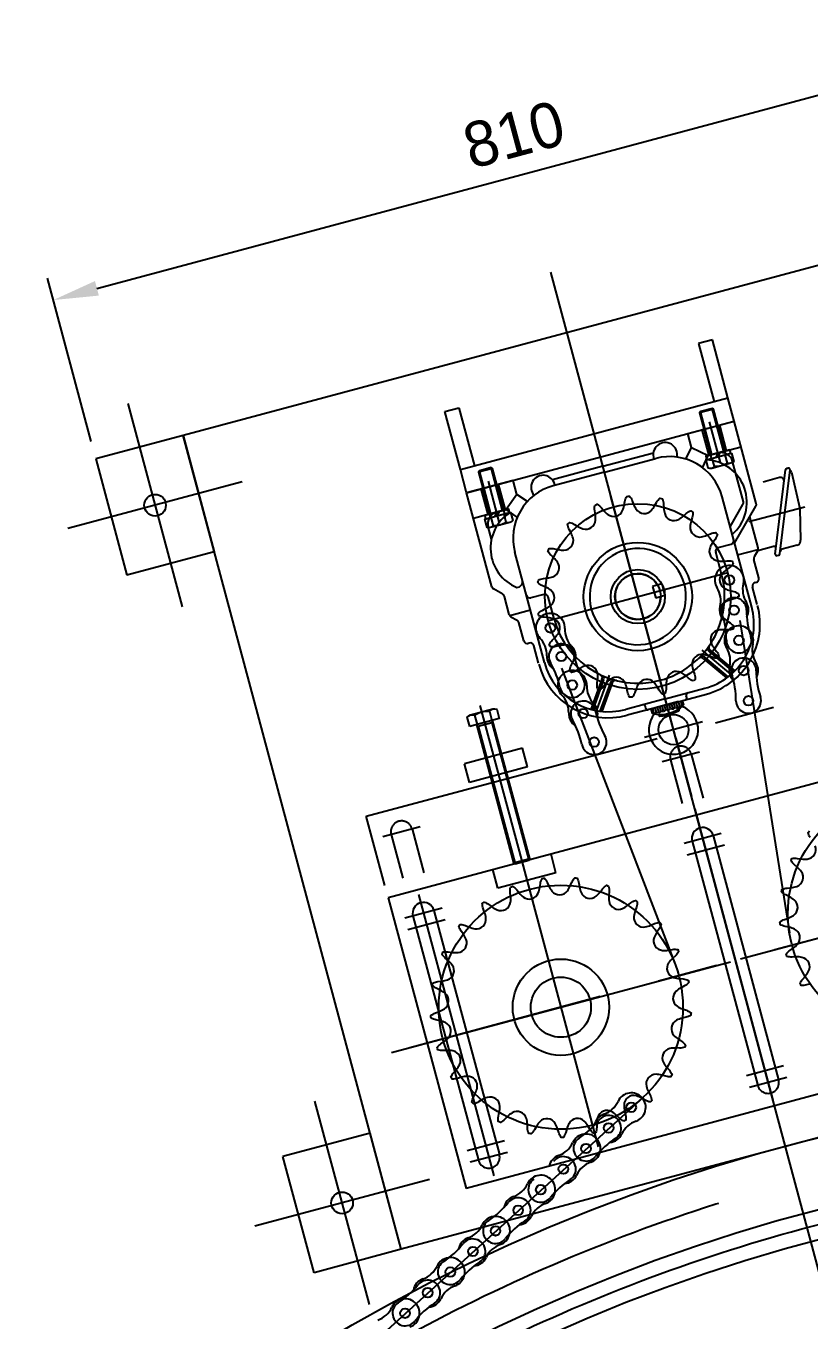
# Model space of a CAD drawing. Header units: millimetres. Extents: x 10462777 to 22643323, y 453826 to 1389191.
# Drawn here: x 11304946 to 11305596, y 596218 to 597293 of the extents above; entities that cross this region are included whole.
import ezdxf

# ---------------------------------------------------------------- set-up
doc = ezdxf.new("R2010")
doc.units = ezdxf.units.MM
doc.header["$LTSCALE"] = 200
doc.header["$MEASUREMENT"] = 0
doc.header["$PDMODE"] = 35
doc.header["$PDSIZE"] = -5
for name, pattern in [('CENTER', [2, 1.25, -0.25, 0.25, -0.25]), ('HIDDEN', [3.75, 2.5, -1.25]), ('HIDDEN_KS1', [0.26, 0.18, -0.08]), ('PHANTOM', [2.5, 1.25, -0.25, 0.25, -0.25, 0.25, -0.25])]:
    doc.linetypes.add(name, pattern=pattern)
doc.layers.get('0').update_dxf_attribs({"linetype": 'CONTINUOUS'})
doc.layers.get('DEFPOINTS').update_dxf_attribs({"linetype": 'CONTINUOUS'})
for name, color, linetype in [('1', 1, 'CENTER'), ('3', 3, 'HIDDEN_KS1'), ('7', 7, 'CONTINUOUS'), ('CENTER', 1, 'CONTINUOUS'), ('HIDDEN', 7, 'HIDDEN'), ('THIN', 3, 'CONTINUOUS')]:
    doc.layers.add(name, color=color, linetype=linetype)
doc.styles.get("Standard").update_dxf_attribs({"font": 'SYMBOL'})
doc.dimstyles.new('ROMANS', dxfattribs={"dimtxt": 2.5, "dimasz": 2.5, "dimexe": 1.25, "dimexo": 0.625, "dimtad": 1, "dimdec": 4, "dimdsep": 46, "dimlunit": 6, "dimtxsty": 'Standard', "dimcen": 2.5, "dimadec": 0, "dimazin": 0, "dimtfac": 1, "dimtdec": 4, "dimtmove": 0, "dimatfit": 3, "dimfxl": 1, "dimtolj": 1, "dimtzin": 0, "dimarcsym": 0})

# ---------------------------------------------------------------- blocks, each defined once
blk = doc.blocks.new('A$C0866591D')
at = {"layer": 'CENTER'}
blk.add_line((140.2, 12.7), (0, 12.7), dxfattribs=at)
at = {"layer": 'THIN', "color": 1}
for p, q in [((134.6, 22.2), (134.6, 3.2)), ((6.7, 19.7), (6.7, 5.7)), ((123.8, 19.7), (123.8, 5.7)), ((133.6, 19.1), (125.6, 19.1)), ((133.6, 6.4), (125.6, 6.4))]:
    blk.add_line(p, q, dxfattribs=at)
blk.add_lwpolyline([(125.6, 25.4), (133.6, 25.4, -0.309401), (133.6, 19.1, -0.154701), (133.6, 6.4, -0.309401), (133.6, 0), (125.6, 0), (125.6, 25.4)], format="xyb", dxfattribs=at)
for points in [[(125.6, 19.7), (6.7, 19.7), (5.6, 18.6), (5.6, 6.8), (6.7, 5.7), (125.6, 5.7)], [(125.6, 19.7), (123.8, 18.6), (5.6, 18.6)], [(125.6, 5.7), (123.8, 6.8), (5.6, 6.8)]]:
    blk.add_lwpolyline(points, dxfattribs=at)
blk = doc.blocks.new('A$C73BD5FA6')
at = {"layer": '7', "color": 1}
for p, q in [((0, 2.7), (0, 19.2)), ((0.8, 16.5), (8, 16.5)), ((8, 13.3), (11, 10.3)), ((8, 11.6), (11, 8.6)), ((47.1, 5), (47.1, 17)), ((0.8, 5.5), (8, 5.5))]:
    blk.add_line(p, q, dxfattribs=at)
blk.add_lwpolyline([(8, 0), (0.8, 0, -0.309401), (0.8, 5.5, -0.154701), (0.8, 16.5, -0.309401), (0.8, 21.9), (8, 21.9), (8, 0)], format="xyb", dxfattribs=at)
for points in [[(8, 0.7), (11, 0.7), (11, 21.3), (8, 21.3), (8, 0.7)], [(11, 5), (47.1, 5), (48, 5.9), (48, 16), (47.1, 17), (11, 17)]]:
    blk.add_lwpolyline(points, dxfattribs=at)
at = {"layer": 'HIDDEN', "color": 1}
for p, q in [((8, 17.1), (11, 17.1)), ((8, 4.9), (11, 4.9))]:
    blk.add_line(p, q, dxfattribs=at)
at = {"layer": 'THIN', "color": 1}
for points in [[(11, 16), (48, 16)], [(11, 5.9), (48, 5.9)]]:
    blk.add_lwpolyline(points, dxfattribs=at)
blk = doc.blocks.new('*D363')
at = {"layer": '7', "color": 1, "lineweight": -2, "transparency": 16777216}
for p, q in [((11305782.5, 597157.6), (11305746.2, 597293.1)), ((11305004.9, 597075), (11305714.8, 597265.3)), ((11305000.1, 596947.9), (11304963.8, 597083.4))]:
    blk.add_line(p, q, dxfattribs=at)
at = {"layer": '7', "color": 1, "transparency": 16777216}
for points in [[(11305713.2, 597271.3), (11305716.5, 597259.2), (11305751.1, 597275)], [(11305003.3, 597081.1), (11305006.5, 597069), (11304968.7, 597065.3)]]:
    blk.add_solid(points, dxfattribs=at)
at = {"layer": 'DEFPOINTS', "color": 0, "transparency": 16777216}
for p in [(11305751.1, 597275), (11305786.4, 597143.1), (11305004, 596933.4)]:
    blk.add_point(p, dxfattribs=at)
at = {"layer": '7', "color": 4, "transparency": 16777216, "insert": (11305351.1, 597202.7), "char_height": 37.5, "attachment_point": 5, "rotation": 15}
blk.add_mtext('\\A1;810', dxfattribs=at)

msp = doc.modelspace()

# ---------------------------------------------------------------- linework, layer by layer
at = {"color": 143}
for p, q in [((11305495.3364, 596954.30673, 0), (11305533.97343, 596964.65949, 0)), ((11305552.28678, 596896.31313, 0), (11305533.97343, 596964.65949, 0)), ((11305498.44223, 596942.71562, 0), (11305495.3364, 596954.30673, 0)), ((11305493.93409, 596933.1775, 0), (11305498.44223, 596942.71562, 0)), ((11305498.44223, 596942.71562, 0), (11305512.42123, 596936.10852, 0)), ((11305512.42123, 596936.10852, 0), (11305539.66745, 596943.40913, 0)), ((11305424.96251, 596927.1679, 0), (11305466.82076, 596938.38378, 0)), ((11305426.25661, 596922.33827, 0), (11305468.75735, 596933.72631, 0)), ((11305507.67093, 596926.05805, 0), (11305512.42123, 596936.10852, 0)), ((11305424.96251, 596927.1679, 0), (11305383.10426, 596915.95201, 0)), ((11305426.25661, 596922.33827, 0), (11305383.75587, 596910.95023, 0)), ((11305541.55546, 596897.72594, 0), (11305532.59638, 596931.16168, 0)), ((11305568.04452, 596854.18183, 0), (11305576.55907, 596924.2001, 0)), ((11305571.89847, 596854.37302, 0), (11305580.36881, 596924.12112, 0)), ((11305577.67879, 596925.52385, 0), (11305578.46229, 596925.73378, 0)), ((11305581.54208, 596922.36048, 0), (11305588.35533, 596892.24924, 0)), ((11305350.44752, 596915.48388, 0), (11305311.81049, 596905.13111, 0)), ((11305353.55335, 596903.89277, 0), (11305350.44752, 596915.48388, 0)), ((11305571.57041, 596917.76635, 0), (11305557.8745, 596914.09654, 0)), ((11305332.71203, 596827.12549, 0), (11305311.81049, 596905.13111, 0)), ((11305353.55335, 596903.89277, 0), (11305344.75073, 596891.18135, 0)), ((11305362.22658, 596897.88658, 0), (11305353.55335, 596903.89277, 0)), ((11305548.45867, 596810.14355, 0), (11305523.87087, 596901.9065, 0)), ((11305344.75073, 596891.18135, 0), (11305317.50451, 596883.88075, 0)), ((11305353.88985, 596884.85253, 0), (11305344.75073, 596891.18135, 0)), ((11305530.56337, 596876.92972, 0), (11305541.25576, 596895.44948, 0)), ((11305534.22363, 596863.26947, 0), (11305551.98708, 596894.03668, 0)), ((11305588.35533, 596892.24924, 0), (11305589.05305, 596865.91268, 0)), ((11305553.87662, 596859.47015, 0), (11305546.95155, 596885.31488, 0)), ((11305332.46648, 596866.67894, 0), (11305329.75196, 596876.80968, 0)), ((11305520.70067, 596859.646, 0), (11305531.32585, 596862.49301, 0)), ((11305536.81182, 596853.61021, 0), (11305553.93779, 596858.1991, 0)), ((11305553.57612, 596857.19232, 0), (11305550.57655, 596852.00327, 0)), ((11305566.62429, 596860.50763, 0), (11305553.45237, 596856.97822, 0)), ((11305586.28122, 596861.6613, 0), (11305573.77915, 596858.31138, 0)), ((11305376.52388, 596764.07376, 0), (11305351.93607, 596855.83671, 0)), ((11305523.49691, 596837.61918, 0), (11305518.57934, 596855.97177, 0)), ((11305554.35577, 596834.49974, 0), (11305550.27605, 596849.72544, 0)), ((11305569.47355, 596852.96366, 0), (11305571.05952, 596853.38862, 0)), ((11305341.75545, 596820.88966, 0), (11305334.10981, 596825.30388, 0)), ((11305473.90652, 596829.50785, 0), (11305466.17911, 596827.4373, 0)), ((11305466.17911, 596827.4373, 0), (11305468.7673, 596817.77804, 0)), ((11305473.90652, 596829.50785, 0), (11305476.49471, 596819.84859, 0)), ((11305553.02948, 596812.40357, 0), (11305549.1472, 596826.89246, 0)), ((11305551.26852, 596830.56669, 0), (11305552.23444, 596830.82551, 0)), ((11305347.16849, 596804.08288, 0), (11305343.15323, 596819.06804, 0)), ((11305375.81179, 596820.82314, 0), (11305365.18661, 596817.97613, 0)), ((11305384.40359, 596800.34923, 0), (11305379.48603, 596818.70182, 0)), ((11305476.49471, 596819.84859, 0), (11305468.7673, 596817.77804, 0)), ((11305364.87702, 596807.54042, 0), (11305347.75105, 596802.95153, 0)), ((11305348.56765, 596802.26046, 0), (11305353.75988, 596799.2664, 0)), ((11305359.23875, 596782.2183, 0), (11305355.15904, 596797.44399, 0)), ((11305363.87891, 596780.3558, 0), (11305362.91298, 596780.09698, 0)), ((11305371.43543, 596763.74559, 0), (11305367.55314, 596778.23448, 0)), ((11305507.12455, 596774.36567, 0), (11305532.71254, 596752.89479, 0)), ((11305513.1478, 596773.22778, 0), (11305533.41284, 596756.2234, 0)), ((11305514.00814, 596774.46398, 0), (11305534.48559, 596757.28136, 0)), ((11305508.22305, 596767.56958, 0), (11305527.56292, 596751.34151, 0)), ((11305509.29107, 596768.63152, 0), (11305528.79922, 596752.26224, 0)), ((11305424.1987, 596750.39962, 0), (11305415.05602, 596725.28031, 0)), ((11305425.56188, 596749.75921, 0), (11305416.51403, 596724.90046, 0)), ((11305430.20922, 596753.75626, 0), (11305418.78481, 596722.36795, 0)), ((11305431.20003, 596747.70709, 0), (11305422.49012, 596723.7768, 0)), ((11305432.65593, 596747.32144, 0), (11305424.02115, 596723.59758, 0)), ((11305476.72632, 596733.98273, 0), (11305509.5678, 596742.78258, 0)), ((11305476.72632, 596733.98273, 0), (11305443.88485, 596725.18288, 0)), ((11305478.02042, 596729.1531, 0), (11305445.17894, 596720.35325, 0)), ((11305487.67968, 596731.74129, 0), (11305468.36116, 596726.56491, 0)), ((11305475.45081, 596723.2882, 0), (11305474.15672, 596728.11783, 0)), ((11305477.10551, 596724.84018, 0), (11305476.08857, 596728.63546, 0)), ((11305478.02042, 596729.1531, 0), (11305510.8619, 596737.95295, 0)), ((11305480.96921, 596725.87546, 0), (11305479.95227, 596729.67074, 0)), ((11305483.17822, 596725.35875, 0), (11305481.88412, 596730.18838, 0)), ((11305484.83292, 596726.91073, 0), (11305483.81597, 596730.70602, 0)), ((11305487.04192, 596726.39403, 0), (11305485.74783, 596731.22365, 0)), ((11305487.04192, 596726.39403, 0), (11305488.69662, 596727.94601, 0)), ((11305488.69662, 596727.94601, 0), (11305487.67968, 596731.74129, 0)), ((11305488.69662, 596727.94601, 0), (11305490.80184, 596727.81663, 0)), ((11305490.80184, 596727.81663, 0), (11305489.61153, 596732.25893, 0)), ((11305490.80184, 596727.81663, 0), (11305492.07736, 596728.85188, 0)), ((11305492.07736, 596728.85188, 0), (11305491.06042, 596732.64716, 0)), ((11305465.99736, 596721.86376, 0), (11305464.98042, 596725.65905, 0)), ((11305467.61962, 596721.60497, 0), (11305465.99736, 596721.86376, 0)), ((11305467.61962, 596721.60497, 0), (11305466.42931, 596726.04727, 0)), ((11305469.3781, 596722.76963, 0), (11305467.61962, 596721.60497, 0)), ((11305469.3781, 596722.76963, 0), (11305468.36116, 596726.56491, 0)), ((11305471.58711, 596722.25292, 0), (11305469.3781, 596722.76963, 0)), ((11305471.58711, 596722.25292, 0), (11305470.29301, 596727.08255, 0)), ((11305470.79536, 596721.13931, 0), (11305471.13752, 596720.40555, 0)), ((11305473.24181, 596723.80491, 0), (11305471.58711, 596722.25292, 0)), ((11305479.96156, 596721.90866, 0), (11305471.91661, 596719.75302, 0)), ((11305473.24181, 596723.80491, 0), (11305472.22486, 596727.60019, 0)), ((11305472.33571, 596719.7178, 0), (11305480.34979, 596720.45977, 0)), ((11305475.45081, 596723.2882, 0), (11305473.24181, 596723.80491, 0)), ((11305477.10551, 596724.84018, 0), (11305475.45081, 596723.2882, 0)), ((11305479.31451, 596724.32347, 0), (11305477.10551, 596724.84018, 0)), ((11305479.31451, 596724.32347, 0), (11305480.96921, 596725.87546, 0)), ((11305488.00651, 596724.0643, 0), (11305479.96156, 596721.90866, 0)), ((11305487.66117, 596723.82425, 0), (11305480.34979, 596720.45977, 0)), ((11305480.96921, 596725.87546, 0), (11305483.17822, 596725.35875, 0)), ((11305483.17822, 596725.35875, 0), (11305484.83292, 596726.91073, 0)), ((11305484.83292, 596726.91073, 0), (11305487.04192, 596726.39403, 0)), ((11305488.2844, 596725.82548, 0), (11305488.35496, 596725.01895, 0))]:
    msp.add_line(p, q, dxfattribs=at)
msp.add_line((11305758.57857, 596705.9772, 0), (11305246.63788, 596568.8031, 0))
at = {"color": 7, "linetype": 'Continuous'}
for p, q in [((11305516.47794, 596620.401, 0), (11305570.82994, 596417.55658, 0)), ((11305499.09128, 596615.74226, 0), (11305553.44328, 596412.89784, 0)), ((11305246.63788, 596568.8031, 0), (11305311.34265, 596327.32165, 0)), ((11305284.65574, 596558.28443, 0), (11305339.00774, 596355.44001, 0)), ((11305267.26908, 596553.62569, 0), (11305321.62108, 596350.78127, 0)), ((11305823.28333, 596464.49574, 0), (11305311.34265, 596327.32165, 0))]:
    msp.add_line(p, q, dxfattribs=at)
at = {"color": 143}
for centre, radius in [((11305453.95025, 596818.9842, 0), 22.5), ((11305483.58503, 596708.3857, 0), 12.5)]:
    msp.add_circle(centre, radius, dxfattribs=at)
at = {"color": 31}
for centre in [(11305529.87496, 596832.73164, 0), (11305533.85745, 596807.65474, 0), (11305381.3238, 596792.92747, 0), (11305537.84162, 596782.56916, 0), (11305537.84162, 596782.56916, 0), (11305390.41331, 596769.219, 0), (11305541.8241, 596757.49227, 0), (11305399.50571, 596745.50217, 0), (11305399.50571, 596745.50217, 0), (11305545.80827, 596732.40669, 0), (11305408.59522, 596721.7937, 0), (11305417.68762, 596698.07687, 0), (11305448.48201, 596394.62138, 0), (11305448.48874, 596394.62712, 0), (11305429.7099, 596377.52405, 0), (11305410.92432, 596360.41523, 0), (11305410.93106, 596360.42097, 0), (11305410.93106, 596360.42097, 0), (11305410.93759, 596360.42695, 0), (11305392.15222, 596343.3179, 0), (11305373.36664, 596326.20909, 0), (11305373.37338, 596326.21483, 0), (11305373.37338, 596326.21483, 0), (11305373.37991, 596326.2208, 0), (11305354.59454, 596309.11176, 0), (11305335.81569, 596292.00868, 0), (11305335.81569, 596292.00868, 0), (11305335.82223, 596292.01466, 0), (11305335.82243, 596292.01442, 0), (11305317.04359, 596274.91135, 0), (11305298.25801, 596257.80254, 0), (11305298.26475, 596257.80828, 0), (11305298.26475, 596257.80828, 0), (11305298.27128, 596257.81425, 0), (11305279.48591, 596240.7052, 0), (11305260.70707, 596223.60213, 0), (11305260.70707, 596223.60213, 0), (11305260.7136, 596223.6081, 0), (11305260.7138, 596223.60787, 0)]:
    msp.add_circle(centre, 3.97, dxfattribs=at)
at = {"color": 143}
for centre, radius, start, end in [((11305476.7089, 596936.89219, 0), 10, 348.18836915, 200.73917036), ((11305480.4042, 596890.25964, 0), 45, 15.00000002, 104.99999999), ((11305509.27174, 596897.33874, 0), 35.20453, 310.73095503, 87.63900252), ((11305522.93712, 596928.57349, 0), 10, 15.00000002, 104.99999999), ((11305578.07219, 596924.05564, 0), 1.52, 104.99999999, 174.54646038), ((11305578.85569, 596924.26558, 0), 1.52, 354.54646038, 104.99999999), ((11305580.07388, 596921.96708, 0), 1.52, 15.00000002, 81.82803255), ((11305395.40273, 596867.48357, 0), 45, 104.99999999, 195.00000002), ((11305375.28668, 596909.71619, 0), 10, 9.26082962, 221.81163085), ((11305572.35722, 596914.82993, 0), 3.04, 353.06660275, 104.99999999), ((11305339.41122, 596879.39787, 0), 10, 104.99999999, 195.00000002), ((11305366.86317, 596859.18048, 0), 35.20453, 122.36099751, 247.83886061), ((11305538.65768, 596896.94948, 0), 3, 330.00000006, 15.00000002), ((11305549.38901, 596895.53668, 0), 3, 330.00000006, 15.00000002), ((11305453.95025, 596818.9842, 0), 40, 104.99999999, 284.99999999), ((11305453.95025, 596818.9842, 0), 40, 284.99999999, 104.99999999), ((11305521.47712, 596856.74822, 0), 3, 104.99999999, 195.00000002), ((11305530.54939, 596865.39079, 0), 3, 284.99999999, 15.00000002), ((11305550.97884, 596858.6937, 0), 3, 329.96956981, 15.00000002), ((11305567.0177, 596859.03942, 0), 1.52, 354.10855036, 104.99999999), ((11305574.36925, 596856.10907, 0), 2.28, 104.99999999, 174.12189618), ((11305585.29771, 596865.33182, 0), 3.8, 284.99999999, 8.79262745), ((11305553.17383, 596850.50189, 0), 3, 149.96956981, 195.00000002), ((11305569.1785, 596854.06481, 0), 1.14, 174.10855036, 284.99999999), ((11305570.76446, 596854.48977, 0), 1.14, 284.99999999, 354.12189618), ((11305453.95025, 596818.9842, 0), 19, 30.25752339, 359.74247662), ((11305453.95025, 596818.9842, 0), 72, 284.99999999, 15.00000002), ((11305335.60981, 596827.90195, 0), 3, 195.00000002, 239.99999995), ((11305353.26291, 596831.56633, 0), 5, 273.67695405, 15.00000002), ((11305552.04498, 596827.66891, 0), 3, 104.99999999, 195.00000002), ((11305551.45799, 596833.72329, 0), 3, 284.99999999, 15.00000002), ((11305340.25545, 596818.29159, 0), 3, 15.00000002, 59.99999995), ((11305364.41015, 596820.87391, 0), 3, 195.00000002, 284.99999999), ((11305376.58825, 596817.92537, 0), 3, 15.00000002, 104.99999999), ((11305350.06627, 596804.85933, 0), 3, 195.00000002, 240.03043016), ((11305495.33275, 596795.9085, 0), 55, 284.99999999, 15.00000002), ((11305495.33275, 596795.9085, 0), 60, 284.99999999, 15.00000002), ((11305352.26126, 596796.66753, 0), 3, 15.00000002, 60.03043016), ((11305453.95025, 596818.9842, 0), 72, 195.00000002, 284.99999999), ((11305362.13653, 596782.99475, 0), 3, 195.00000002, 284.99999999), ((11305364.65537, 596777.45802, 0), 3, 15.00000002, 104.99999999), ((11305515.07616, 596775.52592, 0), 3, 144.58856569, 229.99999995), ((11305515.9365, 596776.76212, 0), 3, 145.73917042, 229.99999995), ((11305429.6498, 596778.3088, 0), 60, 195.00000002, 284.99999999), ((11305429.6498, 596778.3088, 0), 55, 195.00000002, 284.99999999), ((11305506.29469, 596765.27145, 0), 3, 49.99999995, 134.26082952), ((11305507.36271, 596766.33338, 0), 3, 49.99999995, 135.4114343), ((11305421.37962, 596751.42568, 0), 3, 340.00000003, 64.26082957), ((11305422.7428, 596750.78527, 0), 3, 340.00000003, 65.41143428), ((11305434.01911, 596746.68103, 0), 3, 74.58856573, 160.00000003), ((11305435.47501, 596746.29538, 0), 3, 75.73917049, 160.00000003), ((11305496.07951, 596737.09785, 0), 2, 104.99999999, 195.00000002), ((11305458.40841, 596727.00391, 0), 2, 15.00000002, 104.99999999), ((11305483.58503, 596708.3857, 0), 20.5, 140.26888981, 69.73111019), ((11305472.60391, 596749.36779, 0), 28.28636, 256.49327554, 313.50672447), ((11305493.087, 596734.7431, 0), 1.5, 284.99999999, 15.00000002), ((11305462.17738, 596726.46089, 0), 1.5, 195.00000002, 284.99999999), ((11305472.22509, 596720.91269, 0), 1.2, 205.00000005, 275.28952431), ((11305487.15953, 596724.91437, 0), 1.2, 294.71047567, 4.99999994)]:
    msp.add_arc(centre, radius, start, end, dxfattribs=at)
at = {"color": 31}
for centre, radius, start, end in [((11305529.87329, 596832.74033, 0), 12.05, 100.26801866, 212.16445538), ((11305529.87329, 596832.74033, 0), 12.05, 345.88455553, 100.26801866), ((11305502.51592, 596815.53617, 0), 20.26731, 345.88455553, 32.16444555), ((11305561.21482, 596824.8589, 0), 20.26731, 165.88456455, 212.16445538), ((11305533.85745, 596807.65474, 0), 10.4, 359.5718955, 198.47711453), ((11305533.85745, 596807.65474, 0), 12.05, 331.57180542, 32.16444555), ((11305381.32091, 596792.93584, 0), 12.05, 109.73198135, 224.11544454), ((11305381.32091, 596792.93584, 0), 12.05, 357.83554458, 109.73198135), ((11305533.85745, 596807.65474, 0), 12.05, 165.88456455, 226.47720544), ((11305460.51402, 596783.14695, 0), 66.92976, 359.5718955, 18.47710558), ((11305611.18505, 596807.07696, 0), 66.92976, 179.57190153, 198.47711453), ((11305413.61516, 596791.71528, 0), 20.26731, 177.83555446, 224.11544454), ((11305537.83994, 596782.57785, 0), 12.05, 100.26801866, 212.16445538), ((11305537.83994, 596782.57785, 0), 12.05, 345.88455553, 100.26801866), ((11305358.11906, 596770.43956, 0), 20.26731, 357.83554458, 44.11543548), ((11305537.84162, 596782.56916, 0), 10.4, 179.57190153, 18.47710558), ((11305390.41331, 596769.219, 0), 10.4, 11.52288543, 210.42810445), ((11305390.41331, 596769.219, 0), 12.05, 343.52279461, 44.11543548), ((11305466.18448, 596784.66635, 0), 66.92976, 191.52289441, 210.42810445), ((11305510.48258, 596765.3737, 0), 20.26731, 345.88455553, 32.16444555), ((11305569.18147, 596774.69643, 0), 20.26731, 165.88456455, 212.16445538), ((11305390.41331, 596769.219, 0), 12.05, 177.83555446, 238.42819454), ((11305323.73453, 596730.05483, 0), 66.92976, 11.52288543, 30.42809851), ((11305541.8241, 596757.49227, 0), 12.05, 165.88456455, 226.47720544), ((11305541.8241, 596757.49227, 0), 10.4, 359.5718955, 198.47711453), ((11305541.8241, 596757.49227, 0), 12.05, 331.57180542, 32.16444555), ((11305399.50282, 596745.51053, 0), 12.05, 109.73198135, 224.11544454), ((11305399.50571, 596745.50217, 0), 10.4, 191.52289441, 30.42809851), ((11305399.50282, 596745.51053, 0), 12.05, 357.83554458, 109.73198135), ((11305468.48067, 596732.98448, 0), 66.92976, 359.5718955, 18.47710558), ((11305619.15171, 596756.91449, 0), 66.92976, 179.57190153, 198.47711453), ((11305431.79707, 596744.28998, 0), 20.26731, 177.83555446, 224.11544454), ((11305376.30097, 596723.01425, 0), 20.26731, 357.83554458, 44.11543548), ((11305408.59522, 596721.7937, 0), 10.4, 11.52288543, 210.42810445), ((11305408.59522, 596721.7937, 0), 12.05, 343.52279461, 44.11543548), ((11305545.80827, 596732.40669, 0), 10.4, 179.57190153, 18.47710558), ((11305408.59522, 596721.7937, 0), 12.05, 177.83555446, 238.42819454), ((11305484.3664, 596737.24104, 0), 66.92976, 191.52289441, 210.42810445), ((11305341.91644, 596682.62952, 0), 66.92976, 11.52288543, 30.42809851), ((11305417.68762, 596698.07687, 0), 10.4, 191.52289441, 30.42809851), ((11305448.48874, 596394.62712, 0), 12.05, 41.0825844, 155.46604771), ((11305419.08919, 596408.04632, 0), 20.26731, 289.18614762, 335.46603857), ((11305448.48874, 596394.62712, 0), 12.05, 289.18614762, 41.0825844), ((11305368.95755, 596425.36801, 0), 66.92976, 302.87348859, 321.77870166), ((11305429.7099, 596377.52405, 0), 12.05, 109.18615764, 169.77879767), ((11305429.7099, 596377.52405, 0), 10.4, 302.87348859, 141.77870763), ((11305459.10945, 596364.10485, 0), 20.26731, 109.18615764, 155.46604771), ((11305381.53151, 596373.84017, 0), 20.26731, 289.18614762, 335.46603857), ((11305410.93106, 596360.42097, 0), 12.05, 41.0825844, 155.46604771), ((11305410.93106, 596360.42097, 0), 10.4, 122.87349757, 321.77870166), ((11305410.93106, 596360.42097, 0), 12.05, 289.18614762, 41.0825844), ((11305471.68341, 596312.57702, 0), 66.92976, 122.87349757, 141.77870763), ((11305429.7099, 596377.52405, 0), 12.05, 274.87339764, 335.46603857), ((11305392.15222, 596343.3179, 0), 12.05, 109.18615764, 169.77879767), ((11305392.15222, 596343.3179, 0), 10.4, 302.87348859, 141.77870763), ((11305421.55177, 596329.89871, 0), 20.26731, 109.18615764, 155.46604771), ((11305343.97383, 596339.63402, 0), 20.26731, 289.18614762, 335.46603857), ((11305373.37338, 596326.21483, 0), 12.05, 41.0825844, 155.46604771), ((11305373.37338, 596326.21483, 0), 10.4, 122.87349757, 321.77870166), ((11305373.37338, 596326.21483, 0), 12.05, 289.18614762, 41.0825844), ((11305434.12572, 596278.37087, 0), 66.92976, 122.87349757, 141.77870763), ((11305392.15222, 596343.3179, 0), 12.05, 274.87339764, 335.46603857), ((11305354.59454, 596309.11176, 0), 12.05, 109.18615764, 169.77879767), ((11305354.59454, 596309.11176, 0), 10.4, 302.87348859, 141.77870763), ((11305293.84219, 596356.95572, 0), 66.92976, 302.87348859, 321.77870166), ((11305383.99408, 596295.69256, 0), 20.26731, 109.18615764, 155.46604771), ((11305335.82243, 596292.01442, 0), 12.05, 41.0825844, 155.46604771), ((11305335.81569, 596292.00868, 0), 10.4, 122.87349757, 321.77870166), ((11305335.82243, 596292.01442, 0), 12.05, 289.18614762, 41.0825844), ((11305396.56804, 596244.16473, 0), 66.92976, 122.87349757, 141.77870763), ((11305354.59454, 596309.11176, 0), 12.05, 274.87339764, 335.46603857), ((11305306.42288, 596305.43362, 0), 20.26731, 289.18614762, 335.46603857), ((11305256.29124, 596322.75531, 0), 66.92976, 302.87348859, 321.77870166), ((11305317.04359, 596274.91135, 0), 12.05, 109.18615764, 169.77879767), ((11305317.04359, 596274.91135, 0), 10.4, 302.87348859, 141.77870763), ((11305346.44314, 596261.49215, 0), 20.26731, 109.18615764, 155.46604771), ((11305298.26475, 596257.80828, 0), 12.05, 41.0825844, 155.46604771), ((11305298.26475, 596257.80828, 0), 10.4, 122.87349757, 321.77870166), ((11305298.26475, 596257.80828, 0), 12.05, 289.18614762, 41.0825844), ((11305359.0171, 596209.96432, 0), 66.92976, 122.87349757, 141.77870763), ((11305317.04359, 596274.91135, 0), 12.05, 274.87339764, 335.46603857), ((11305268.8652, 596271.22747, 0), 20.26731, 289.18614762, 335.46603857), ((11305218.73356, 596288.54916, 0), 66.92976, 302.87348859, 321.77870166), ((11305279.48591, 596240.7052, 0), 12.05, 109.18615764, 169.77879767), ((11305279.48591, 596240.7052, 0), 10.4, 302.87348859, 141.77870763), ((11305308.88546, 596227.28601, 0), 20.26731, 109.18615764, 155.46604771), ((11305260.7138, 596223.60787, 0), 12.05, 41.0825844, 155.46604771), ((11305279.48591, 596240.7052, 0), 12.05, 274.87339764, 335.46603857), ((11305231.31425, 596237.02707, 0), 20.26731, 289.18614762, 335.46603857), ((11305260.70707, 596223.60213, 0), 10.4, 122.87349757, 321.77870166), ((11305260.7138, 596223.60787, 0), 12.05, 289.18614762, 41.0825844), ((11305321.45941, 596175.75818, 0), 66.92976, 122.87349757, 141.77870763)]:
    msp.add_arc(centre, radius, start, end, dxfattribs=at)
at = {"color": 7, "linetype": 'Continuous'}
for centre, start, end in [((11305507.78461, 596618.07163, 0), 15.00000002, 195.00000002), ((11305275.96241, 596555.95506, 0), 15.00000002, 195.00000002), ((11305562.13661, 596415.22721, 0), 195.00000002, 15.00000002), ((11305330.31441, 596353.11064, 0), 195.00000002, 15.00000002)]:
    msp.add_arc(centre, 9, start, end, dxfattribs=at)
at = {"layer": '1'}
for p, q in [((11305501.31413, 596642.21978, 0), (11305568.60708, 596391.07906, 0)), ((11305523.23942, 596622.21274, 0), (11305492.3298, 596613.93053, 0)), ((11305525.82761, 596612.55348, 0), (11305494.91799, 596604.27127, 0)), ((11305356.42526, 596603.39692, 0), (11305423.71821, 596352.25621, 0)), ((11305809.16519, 596590.12232, 0), (11305264.59543, 596444.20529, 0)), ((11305271.82131, 596571.40987, 0), (11305334.45551, 596337.65582, 0)), ((11305291.41722, 596560.09617, 0), (11305260.5076, 596551.81396, 0)), ((11305294.00541, 596550.43691, 0), (11305263.09579, 596542.1547, 0)), ((11305575.00323, 596429.02757, 0), (11305544.0936, 596420.74536, 0)), ((11305577.59142, 596419.36831, 0), (11305546.68179, 596411.0861, 0)), ((11305343.18103, 596366.911, 0), (11305312.27141, 596358.62879, 0)), ((11305345.76922, 596357.25174, 0), (11305314.8596, 596348.96953, 0))]:
    msp.add_line(p, q, dxfattribs=at)
at = {"layer": '3', "color": 143}
for p, q in [((11305494.53589, 596735.13132, 0), (11305494.14766, 596736.58021, 0)), ((11305460.72849, 596726.07266, 0), (11305460.34026, 596727.52155, 0))]:
    msp.add_line(p, q, dxfattribs=at)
at = {"layer": '7', "color": 4}
for p, q in [((11305713.95385, 597123.65965, 0), (11305076.4428, 596952.83908, 0)), ((11305306.63411, 596924.44963, 0), (11305528.79705, 596983.97801, 0)), ((11305533.97343, 596964.65949, 0), (11305528.79705, 596983.97801, 0)), ((11305311.81049, 596905.13111, 0), (11305533.97343, 596964.65949, 0)), ((11305257.61613, 596276.691, 0), (11305076.4428, 596952.83908, 0)), ((11305311.81049, 596905.13111, 0), (11305306.63411, 596924.44963, 0)), ((11305895.12718, 596447.51157, 0), (11305257.61613, 596276.691, 0))]:
    msp.add_line(p, q, dxfattribs=at)
at = {"layer": '7', "color": 2}
for p, q in [((11305515.8561, 597032.2743, 0), (11305504.26499, 597029.16847, 0)), ((11305504.26499, 597029.16847, 0), (11305517.20594, 596980.87218, 0)), ((11305528.79705, 596983.97801, 0), (11305515.8561, 597032.2743, 0)), ((11305293.69316, 596972.74592, 0), (11305305.28427, 596975.85175, 0)), ((11305305.28427, 596975.85175, 0), (11305318.22522, 596927.55546, 0)), ((11305306.63411, 596924.44963, 0), (11305293.69316, 596972.74592, 0)), ((11305076.4428, 596952.83908, 0), (11305003.99836, 596933.42765, 0)), ((11305076.4428, 596952.83908, 0), (11305102.32471, 596856.2465, 0)), ((11305003.99836, 596933.42765, 0), (11305029.88027, 596836.83507, 0)), ((11305102.32471, 596856.2465, 0), (11305029.88027, 596836.83507, 0)), ((11305358.31497, 596692.93702, 0), (11305310.01868, 596679.99607, 0)), ((11305362.45607, 596677.48221, 0), (11305358.31497, 596692.93702, 0)), ((11305314.15978, 596664.54125, 0), (11305310.01868, 596679.99607, 0)), ((11305362.45607, 596677.48221, 0), (11305314.15978, 596664.54125, 0)), ((11305386.0086, 596589.58296, 0), (11305381.8675, 596605.03777, 0)), ((11305337.71231, 596576.642, 0), (11305333.57121, 596592.09682, 0)), ((11305386.0086, 596589.58296, 0), (11305337.71231, 596576.642, 0)), ((11305231.73423, 596373.28359, 0), (11305159.28979, 596353.87216, 0)), ((11305257.61613, 596276.691, 0), (11305231.73423, 596373.28359, 0)), ((11305185.1717, 596257.27958, 0), (11305159.28979, 596353.87216, 0)), ((11305257.61613, 596276.691, 0), (11305185.1717, 596257.27958, 0))]:
    msp.add_line(p, q, dxfattribs=at)
at = {"layer": '7', "color": 71, "linetype": 'PHANTOM'}
for p, q in [((11305228.52055, 596636.41791, 0), (11305740.46124, 596773.592, 0)), ((11305505.12209, 596689.82755, 0), (11305474.21246, 596681.54534, 0)), ((11305498.36061, 596688.01581, 0), (11305508.13733, 596651.5286, 0)), ((11305480.97394, 596683.35707, 0), (11305490.687, 596647.10745, 0)), ((11305243.89949, 596579.02291, 0), (11305228.52055, 596636.41791, 0)), ((11305273.29989, 596627.71097, 0), (11305242.39026, 596619.42876, 0)), ((11305249.15174, 596621.2405, 0), (11305258.8648, 596584.99088, 0)), ((11305266.53841, 596625.89924, 0), (11305276.31513, 596589.41203, 0))]:
    msp.add_line(p, q, dxfattribs=at)
at = {"layer": '7', "color": 8, "elevation": 0}
for points in [[(11305499.80468, 596748.93016, -0.0867983967), (11305495.9194, 596751.20264), (11305493.43151, 596753.3084, 0.0555512165), (11305489.62086, 596755.86765, 0.4877325886), (11305478.12012, 596750.63284, 0.0555512165), (11305477.54741, 596746.07841), (11305477.50145, 596742.8193, -0.0867983967), (11305476.66348, 596738.39694, -0.0064604121), (11305474.57365, 596737.83697, -0.0867983967), (11305471.63676, 596741.24786), (11305469.9674, 596744.04735, 0.0555512165), (11305467.19421, 596747.70525, 0.4877325886), (11305454.61687, 596746.48836, 0.0555512165), (11305452.59638, 596742.36666), (11305451.49468, 596739.29907, -0.0867983967), (11305449.26617, 596735.38841, -0.0064604121), (11305447.10775, 596735.53734, -0.0867983967), (11305445.43751, 596739.71703), (11305444.76759, 596742.90687, 0.0555512165), (11305443.33238, 596747.26703, 0.4877325886), (11305431.04139, 596750.19993, 0.0555512165), (11305427.79206, 596746.95761), (11305425.754, 596744.41395, -0.0867983967), (11305422.37645, 596741.43877, -0.0064604121), (11305420.38334, 596742.28048, -0.0867983967), (11305420.16074, 596746.77603), (11305420.56286, 596750.01055, 0.0555512165), (11305420.62115, 596754.60048, 0.4877325886), (11305409.94844, 596761.36534, 0.0555512165), (11305405.82238, 596759.35376), (11305403.06883, 596757.60968, -0.0867983967), (11305398.90825, 596755.89239, -0.0064604121), (11305397.29643, 596757.33566, -0.0867983967), (11305398.54559, 596761.6599), (11305399.97618, 596764.5886, 0.0555512165), (11305401.52166, 596768.91091, 0.4877325886), (11305393.62376, 596778.77466, 0.0555512165), (11305389.06811, 596778.21179), (11305385.89745, 596777.45629, -0.0867983967), (11305381.4047, 596777.18299, -0.0064604121), (11305380.34884, 596779.07141, -0.0867983967), (11305382.9344, 596782.75575), (11305385.23842, 596785.06126, 0.0555512165), (11305388.10361, 596788.64755, 0.4877325886), (11305383.8364, 596800.5413, 0.0555512165), (11305379.34482, 596801.48815), (11305376.10065, 596801.80309, -0.0867983967), (11305371.76258, 596803.0034, -0.0064604121), (11305371.37711, 596805.13233, -0.0867983967), (11305375.01888, 596807.77752), (11305377.94665, 596809.20999, 0.0555512165), (11305381.82107, 596811.67165, 0.4877325886), (11305381.64696, 596824.30651, 0.0555512165), (11305377.70619, 596826.66048), (11305374.74005, 596828.01173, -0.0867983967), (11305371.02678, 596830.55557, -0.0064604121), (11305371.35345, 596832.69432, -0.0867983967), (11305375.65679, 596834.0137), (11305378.89106, 596834.41791, 0.0555512165), (11305383.35484, 596835.48817, 0.4877325886), (11305387.2927, 596847.49498, 0.0555512165), (11305384.32978, 596851.00096), (11305381.96311, 596853.24211, -0.0867983967), (11305379.27702, 596856.85381, -0.0064604121), (11305380.28044, 596858.7706, -0.0867983967), (11305384.77902, 596858.6212), (11305387.96929, 596857.95335, 0.0555512165), (11305392.53872, 596857.51623, 0.4877325886), (11305400.16183, 596867.59385, 0.0555512165), (11305398.49784, 596871.87193), (11305396.9871, 596874.7601, -0.0867983967), (11305395.61926, 596879.04829, -0.0064604121), (11305397.19069, 596880.53541, -0.0867983967), (11305401.39702, 596878.93343), (11305404.19758, 596877.26588, 0.0555512165), (11305408.3775, 596875.36875, 0.4877325886), (11305418.85976, 596882.42512, 0.0555512165), (11305418.67502, 596887.0117), (11305418.18392, 596890.23391, -0.0867983967), (11305418.28257, 596894.73389, -0.0064604121), (11305420.25173, 596895.6302, -0.0867983967), (11305423.70998, 596892.74922), (11305425.81734, 596890.26268, 0.0555512165), (11305429.15478, 596887.11112, 0.4877325886), (11305441.36029, 596890.38158, 0.0555512165), (11305442.67482, 596894.77963), (11305443.25658, 596897.98672, -0.0867983967), (11305444.81102, 596902.21084, -0.0064604121), (11305446.96452, 596902.4192, -0.0867983967), (11305449.29994, 596898.57143), (11305450.48575, 596895.53536, 0.0555512165), (11305452.61905, 596891.47089, 0.4877325886), (11305465.22514, 596890.60103, 0.0555512165), (11305467.89649, 596894.33395), (11305469.48807, 596897.17837, -0.0867983967), (11305472.32986, 596900.66889, -0.0064604121), (11305474.43432, 596900.16672, -0.0867983967), (11305475.39383, 596895.76912), (11305475.52958, 596892.51253, 0.0555512165), (11305476.22756, 596887.97561, 0.4877325886), (11305487.86818, 596883.05968, 0.0555512165), (11305491.60686, 596885.72296), (11305494.03579, 596887.89647, -0.0867983967), (11305497.85697, 596890.27514, -0.0064604121), (11305499.68436, 596889.11686, -0.0867983967), (11305499.16398, 596884.64598), (11305498.23496, 596881.52176, 0.0555512165), (11305497.42199, 596877.00403, 0.4877325886), (11305506.83568, 596868.57476, 0.0555512165), (11305511.23656, 596869.87978), (11305514.23962, 596871.14686, -0.0867983967), (11305518.62612, 596872.15591, -0.0064604121), (11305519.97839, 596870.46704, -0.0867983967), (11305518.03452, 596866.40737), (11305516.1414, 596863.75408, 0.0555512165), (11305513.90558, 596859.7451, 0.4877325886), (11305520.07223, 596848.71593, 0.0555512165), (11305524.6584, 596848.52129), (11305527.91016, 596848.74461, -0.0867983967), (11305532.38662, 596848.2747, -0.0064604121), (11305533.11726, 596846.23825, -0.0867983967), (11305529.96054, 596843.02972), (11305527.30847, 596841.13489, 0.0555512165), (11305523.89207, 596838.0691, 0.4877325886), (11305526.14343, 596825.63521, 0.0555512165), (11305530.41791, 596823.96199), (11305533.566, 596823.11737, -0.0867983967), (11305537.64733, 596821.21941, -0.0064604121), (11305537.67714, 596819.05606, -0.0867983967), (11305533.64966, 596817.04637), (11305530.52603, 596816.11533, 0.0555512165), (11305526.29929, 596814.32496, 0.4877325886), (11305524.39139, 596801.83375, 0.0555512165), (11305527.89096, 596798.86327), (11305530.59423, 596797.04223, -0.0867983967), (11305533.83816, 596793.9219, -0.0064604121), (11305533.16392, 596791.86609, -0.0867983967), (11305528.70211, 596791.27301), (11305525.44543, 596791.40665, 0.0555512165), (11305520.86636, 596791.08571, 0.4877325886), (11305515.00595, 596779.89081, 0.0555512165), (11305517.35139, 596775.94496), (11305519.3169, 596773.34484, -0.0867983967), (11305521.3719, 596769.34028, -0.0064604121), (11305520.06667, 596767.61479, -0.0867983967), (11305515.65404, 596768.50259), (11305512.6172, 596769.68644, 0.0555512165), (11305508.18204, 596770.8697, 0.4877325886), (11305499.00418, 596762.18425, 0.0555512165), (11305499.94133, 596757.69063), (11305500.95608, 596754.59319, -0.0867983967), (11305501.59945, 596750.13835, -0.0064604121)], [(11305442.32493, 596383.13649, -0.0856722361), (11305438.68662, 596385.62946), (11305436.30295, 596387.94848, 0.0585893872), (11305432.4637, 596390.8951, 0.4985816081), (11305420.60659, 596386.05631, 0.0585893872), (11305419.92519, 596381.26484), (11305419.84466, 596377.9402, -0.0856722361), (11305418.98943, 596373.61345, -0.0044383595), (11305417.13484, 596373.11651, -0.0856722361), (11305414.23081, 596376.43597), (11305412.49874, 596379.27493, 0.0585893872), (11305409.5129, 596383.08376, 0.4985816081), (11305396.82495, 596381.34573, 0.0585893872), (11305394.97337, 596376.87425), (11305394.06856, 596373.67409, -0.0856722361), (11305392.16418, 596369.69596, -0.0044383595), (11305390.24427, 596369.67585, -0.0856722361), (11305388.25699, 596373.61323), (11305387.28536, 596376.79374, 0.0585893872), (11305385.34054, 596381.22546, 0.4985816081), (11305372.61898, 596382.6974, 0.0585893872), (11305369.71356, 596378.82687), (11305368.04132, 596375.95226, -0.0856722361), (11305365.20745, 596372.57271, -0.0044383595), (11305363.34286, 596373.0307, -0.0856722361), (11305362.3972, 596377.33859), (11305362.24706, 596380.66082, 0.0585893872), (11305361.46547, 596385.43696, 0.4985816081), (11305349.50962, 596390.02638, 0.0585893872), (11305345.73292, 596387), (11305343.39834, 596384.63157, -0.0856722361), (11305339.81304, 596382.06295, -0.0044383595), (11305338.12092, 596382.97025, -0.0856722361), (11305338.27631, 596387.37798), (11305338.95709, 596390.63317, 0.0585893872), (11305339.38782, 596395.45364, 0.4985816081), (11305328.94894, 596402.87217, 0.0585893872), (11305324.53826, 596400.8801), (11305321.68802, 596399.16666, -0.0856722361), (11305317.57656, 596397.57037, -0.0044383595), (11305316.16325, 596398.86998, -0.0856722361), (11305317.40991, 596403.10059), (11305318.87883, 596406.08421, 0.0585893872), (11305320.49484, 596410.64611, 0.4985816081), (11305312.22882, 596420.42762, 0.0585893872), (11305307.46131, 596419.59503), (11305304.2745, 596418.64425, -0.0856722361), (11305299.89523, 596418.12058, -0.0044383595), (11305298.84952, 596419.73084, -0.0856722361), (11305301.10912, 596423.5185), (11305303.27389, 596426.04308, 0.0585893872), (11305305.97363, 596430.05978, 0.4985816081), (11305300.39987, 596441.58966, 0.0585893872), (11305295.57507, 596441.96885), (11305292.25193, 596441.84047, -0.0856722361), (11305287.88002, 596442.42234, -0.0044383595), (11305287.26761, 596444.24207, -0.0856722361), (11305290.39818, 596447.34879), (11305293.12278, 596449.2557, 0.0585893872), (11305296.73661, 596452.47481, 0.4985816081), (11305294.20532, 596465.02859, 0.0585893872), (11305289.62641, 596466.59576), (11305286.37574, 596467.29784, -0.0856722361), (11305282.28588, 596468.94868, -0.0044383595), (11305282.14527, 596470.86353, -0.0856722361), (11305285.95009, 596473.09412), (11305289.06332, 596474.26353, 0.0585893872), (11305293.36418, 596476.48278, 0.4985816081), (11305294.03442, 596489.27167, 0.0585893872), (11305289.98909, 596491.92833), (11305287.01516, 596493.41676, -0.0856722361), (11305283.46433, 596496.03284, -0.0044383595), (11305283.80434, 596497.92251, -0.0856722361), (11305288.04435, 596499.13679), (11305291.3506, 596499.49524, 0.0585893872), (11305296.06824, 596500.57519, 0.4985816081), (11305299.89789, 596512.79561, 0.0585893872), (11305296.64034, 596516.37484), (11305294.12999, 596518.5561, -0.0856722361), (11305291.34132, 596521.97304, -0.0044383595), (11305292.14058, 596523.71878, -0.0856722361), (11305296.54937, 596523.84047), (11305299.84088, 596523.36543, 0.0585893872), (11305304.67889, 596523.23822, 0.4985816081), (11305311.42731, 596534.12232, 0.0585893872), (11305309.16222, 596538.39921), (11305307.2732, 596541.13625, -0.0856722361), (11305305.4219, 596545.13935, -0.0044383595), (11305306.6302, 596546.63148, -0.0856722361), (11305310.93074, 596545.65293), (11305314.00071, 596544.37424, 0.0585893872), (11305318.65508, 596543.04787, 0.4985816081), (11305327.89826, 596551.91176, 0.0585893872), (11305326.76795, 596556.61759), (11305325.61895, 596559.73841, -0.0856722361), (11305324.82134, 596564.07616, -0.0044383595), (11305326.36276, 596565.22091, -0.0856722361), (11305330.28483, 596563.2036), (11305332.94036, 596561.20162, 0.0585893872), (11305337.11864, 596558.75942, 0.4985816081), (11305348.27579, 596565.04615, 0.0585893872), (11305348.35129, 596569.88524), (11305348.0145, 596573.19376, -0.0856722361), (11305348.3207, 596577.59358, -0.0044383595), (11305350.09838, 596578.31904, -0.0856722361), (11305353.39555, 596575.38972), (11305355.46978, 596572.79024, 0.0585893872), (11305358.90945, 596569.38566, 0.4985816081), (11305371.27952, 596572.70022, 0.0585893872), (11305372.55607, 596577.3685), (11305373.05266, 596580.65683, -0.0856722361), (11305374.44343, 596584.84228, -0.0044383595), (11305376.34568, 596585.10285, -0.0856722361), (11305378.81077, 596581.44559), (11305380.17337, 596578.41194, 0.0585893872), (11305382.65829, 596574.25891, 0.4985816081), (11305395.46403, 596574.39302, 0.0585893872), (11305397.86143, 596578.59717), (11305399.16019, 596581.6587, -0.0856722361), (11305401.54815, 596585.36678, -0.0044383595), (11305403.45544, 596585.1461, -0.0856722361), (11305404.93356, 596580.9907), (11305405.49891, 596577.71349, 0.0585893872), (11305406.87295, 596573.07296, 0.4985816081), (11305419.30972, 596570.0182, 0.0585893872), (11305422.67733, 596573.49406), (11305424.69667, 596576.13642, -0.0856722361), (11305427.93176, 596579.13414, -0.0044383595), (11305429.72425, 596578.44607, -0.0856722361), (11305430.12253, 596574.05362), (11305429.8551, 596570.73877, 0.0585893872), (11305430.03192, 596565.90233, 0.4985816081), (11305441.31828, 596559.85064, 0.0585893872), (11305445.44451, 596562.37981), (11305448.05753, 596564.43696, -0.0856722361), (11305451.93649, 596566.53597, -0.0044383595), (11305453.50154, 596565.42374, -0.0856722361), (11305452.79495, 596561.07025), (11305451.71156, 596557.92604, 0.0585893872), (11305450.68005, 596553.19757, 0.4985816081), (11305460.10683, 596544.5292, 0.0585893872), (11305464.73241, 596545.95276), (11305467.77493, 596547.29546, -0.0856722361), (11305472.05403, 596548.36386, -0.0044383595), (11305473.29331, 596546.89736, -0.0856722361), (11305471.52625, 596542.85636), (11305469.69496, 596540.08037, 0.0585893872), (11305467.51994, 596535.75698, 0.4985816081), (11305474.49482, 596525.0166, 0.0585893872), (11305479.3291, 596525.2451), (11305482.60995, 596525.78896, -0.0856722361), (11305487.02031, 596525.75963, -0.0044383595), (11305487.85596, 596524.03101, -0.0856722361), (11305485.13946, 596520.55642), (11305482.67534, 596518.32306, 0.0585893872), (11305479.49347, 596514.6764, 0.4985816081), (11305483.5782, 596502.53886, 0.0585893872), (11305488.31743, 596501.55795), (11305491.63045, 596501.26882, -0.0856722361), (11305495.89497, 596500.1436, -0.0044383595), (11305496.27447, 596498.26147, -0.0856722361), (11305492.77921, 596495.5716), (11305489.8371, 596494.02121, 0.0585893872), (11305485.8483, 596491.28042, 0.4985816081), (11305486.78622, 596478.50837, 0.0585893872), (11305491.13261, 596476.37968), (11305494.26965, 596475.27571, -0.0856722361), (11305498.12036, 596473.1253, -0.0044383595), (11305498.01987, 596471.20792, -0.0856722361), (11305493.96548, 596469.47179), (11305490.73023, 596468.70179, 0.0585893872), (11305486.18514, 596467.03908, 0.4985816081), (11305483.91732, 596454.43503, 0.0585893872), (11305487.59777, 596451.29231), (11305490.36171, 596449.44288, -0.0856722361), (11305493.55665, 596446.4024, -0.0044383595), (11305492.98249, 596444.57025, -0.0856722361), (11305488.62372, 596443.89695), (11305485.29862, 596443.95571, 0.0585893872), (11305480.48282, 596443.47555, 0.4985816081), (11305475.15175, 596431.83147, 0.0585893872), (11305477.93501, 596427.8722), (11305480.15218, 596425.39351, -0.0856722361), (11305482.49061, 596421.65399, -0.0044383595), (11305481.47885, 596420.02219, -0.0856722361), (11305477.08958, 596420.45403), (11305473.88355, 596421.33786, 0.0585893872), (11305469.09964, 596422.07043, 0.4985816081), (11305461.04029, 596412.11796, 0.0585893872), (11305462.75148, 596407.5909), (11305464.28257, 596404.63869, -0.0856722361), (11305465.61755, 596400.43512, -0.0044383595), (11305464.23176, 596399.1062, -0.0856722361), (11305460.08778, 596400.61603), (11305457.20228, 596402.2694, 0.0585893872), (11305452.75085, 596404.16867, 0.4985816081), (11305442.46962, 596396.53315, 0.0585893872), (11305443.00121, 596391.72276), (11305443.75002, 596388.48254, -0.0856722361), (11305443.99767, 596384.07903, -0.0044383595)]]:
    msp.add_lwpolyline(points, format="xyb", close=True, dxfattribs=at)
for points in [[(11305597.05095, 596618.78196, -0.0856722361), (11305595.19965, 596622.78507, -0.0044383595), (11305596.40795, 596624.2772, -0.0856722361)], [(11305597.23905, 596497.24074), (11305594.05224, 596496.28996, -0.0856722361), (11305589.67298, 596495.76629, -0.0044383595), (11305588.62726, 596497.37655, -0.0856722361), (11305590.88686, 596501.16422), (11305593.05164, 596503.6888, 0.0585893872), (11305595.75138, 596507.70549, 0.4985816081), (11305590.17761, 596519.23537, 0.0585893872), (11305585.35282, 596519.61457), (11305582.02968, 596519.48619, -0.0856722361), (11305577.65776, 596520.06805, -0.0044383595), (11305577.04536, 596521.88778, -0.0856722361), (11305580.17592, 596524.99451), (11305582.90052, 596526.90142, 0.0585893872), (11305586.51436, 596530.12052, 0.4985816081), (11305583.98307, 596542.67431, 0.0585893872), (11305579.40416, 596544.24147), (11305576.15349, 596544.94355, -0.0856722361), (11305572.06363, 596546.59439, -0.0044383595), (11305571.92301, 596548.50924, -0.0856722361), (11305575.72784, 596550.73983), (11305578.84107, 596551.90925, 0.0585893872), (11305583.14193, 596554.1285, 0.4985816081), (11305583.81216, 596566.91739, 0.0585893872), (11305579.76684, 596569.57404), (11305576.7929, 596571.06248, -0.0856722361), (11305573.24208, 596573.67855, -0.0044383595), (11305573.58209, 596575.56822, -0.0856722361), (11305577.8221, 596576.78251), (11305581.12834, 596577.14096, 0.0585893872), (11305585.84599, 596578.22091, 0.4985816081), (11305589.67564, 596590.44133, 0.0585893872), (11305586.41809, 596594.02055), (11305583.90774, 596596.20181, -0.0856722361), (11305581.11907, 596599.61875, -0.0044383595), (11305581.91833, 596601.3645, -0.0856722361), (11305586.32712, 596601.48619), (11305589.61863, 596601.01115, 0.0585893872), (11305594.45663, 596600.88394, 0.4985816081), (11305601.20506, 596611.76804, 0.0585893872)]]:
    msp.add_lwpolyline(points, format="xyb", dxfattribs=at)
at = {"layer": '7', "color": 2}
for centre in [(11305053.16154, 596894.83708, 0), (11305208.45296, 596315.28158, 0)]:
    msp.add_circle(centre, 9, dxfattribs=at)
at = {"layer": '7'}
for centre, radius in [((11305453.95025, 596818.9842, 0), 45), ((11305453.95025, 596818.9842, 0), 19), ((11305390.07173, 596477.82656, 0), 40), ((11305390.07173, 596477.82656, 0), 25)]:
    msp.add_circle(centre, radius, dxfattribs=at)
at = {"layer": '7', "color": 4}
for radius in [1505, 1423]:
    msp.add_circle((11305965.89432, 594908.38292, 0), radius, dxfattribs=at)
at = {"layer": '7', "color": 71, "linetype": 'PHANTOM'}
for centre in [(11305489.66728, 596685.68644, 0), (11305257.84508, 596623.56987, 0)]:
    msp.add_arc(centre, 9, 15.00000002, 195.00000002, dxfattribs=at)
at = {"layer": 'CENTER'}
for p, q in [((11306365.1227, 593418.44233, 0), (11305381.72772, 597088.52234, 0)), ((11305030.51487, 596979.35559, 0), (11305075.8082, 596810.31857, 0)), ((11305125.60597, 596914.2485, 0), (11304980.7171, 596875.42565, 0)), ((11305538.70256, 596799.16658, 0), (11305579.76457, 596539.63713, 0)), ((11305390.4614, 596759.44548, 0), (11305484.66539, 596514.15538, 0)), ((11305820.5374, 596593.16949, 0), (11305539.16156, 596517.77506, 0)), ((11305249.38382, 596440.12935, 0), (11305530.75965, 596515.52378, 0)), ((11305458.26387, 596402.87609, 0), (11304992.07055, 595978.71977, 0)), ((11305231.09963, 596230.76307, 0), (11305185.8063, 596399.80009, 0)), ((11305280.8974, 596334.69301, 0), (11305136.00853, 596295.87015, 0))]:
    msp.add_line(p, q, dxfattribs=at)
at = {"layer": 'CENTER', "color": 143}
for p, q in [((11305522.48397, 596930.2647, 0), (11305513.41933, 596964.09438, 0)), ((11305338.95806, 596881.08908, 0), (11305329.89342, 596914.91876, 0)), ((11305487.4515, 596693.95583, 0), (11305431.67034, 596902.13396, 0)), ((11305592.45696, 596893.34827, 0), (11305546.1562, 596880.94202, 0)), ((11305380.07007, 596799.18807, 0), (11305527.57562, 596838.71206, 0)), ((11305481.27783, 596716.99629, 0), (11305476.95505, 596733.12913, 0)), ((11305507.7563, 596714.86237, 0), (11305459.41375, 596701.90902, 0)), ((11305485.51997, 596701.16438, 0), (11305498.47332, 596652.82183, 0))]:
    msp.add_line(p, q, dxfattribs=at)
at = {"layer": 'CENTER'}
for centre, radius in [((11305453.95025, 596818.9842, 0), 77.15928), ((11305679.84948, 596555.47228, 0), 101.32987), ((11305390.07173, 596477.82656, 0), 101.32987), ((11305965.89432, 594908.38292, 0), 1447.05)]:
    msp.add_circle(centre, radius, dxfattribs=at)
at = {"layer": 'HIDDEN', "color": 143}
for p, q in [((11305513.10449, 596936.2916, 0), (11305507.41047, 596957.54197, 0)), ((11305527.59338, 596940.17389, 0), (11305521.89936, 596961.42426, 0)), ((11305344.06747, 596890.99827, 0), (11305338.37345, 596912.24864, 0)), ((11305329.57858, 596887.11598, 0), (11305323.88456, 596908.36635, 0))]:
    msp.add_line(p, q, dxfattribs=at)
at = {"layer": 'HIDDEN'}
for radius in [1475, 1435]:
    msp.add_circle((11305965.89432, 594908.38292, 0), radius, dxfattribs=at)

# ---------------------------------------------------------------- block references
at = {"layer": '7', "rotation": 105}
for name, p in [('A$C73BD5FA6', (11305533.79183, 596930.44672, 0)), ('A$C73BD5FA6', (11305350.26592, 596881.2711, 0)), ('A$C0866591D', (11305371.44468, 596596.41928, 0))]:
    msp.add_blockref(name, p, dxfattribs=at)

# ---------------------------------------------------------------- dimensions: what is measured, and where the dimension line sits
at = {"layer": '7'}
dim = msp.add_linear_dim(base=(11305751.05895, 597274.95927, 0), p1=(11305003.99836, 596933.42765, 0), p2=(11305786.39828, 597143.07108, 0), angle=195.00000002, dimstyle='ROMANS', override={"dimscale": 15, "dimexo": 1, "dimgap": 1, "dimclrd": 1, "dimclre": 1, "dimclrt": 4, "dimadec": 4, "dimazin": 2}, dxfattribs=at)
dim.commit()
dim.dimension.update_dxf_attribs({"geometry": '*D363', "text_midpoint": (11305351.12385, 597202.73755, 0)})

doc.saveas('drawing.dxf')
